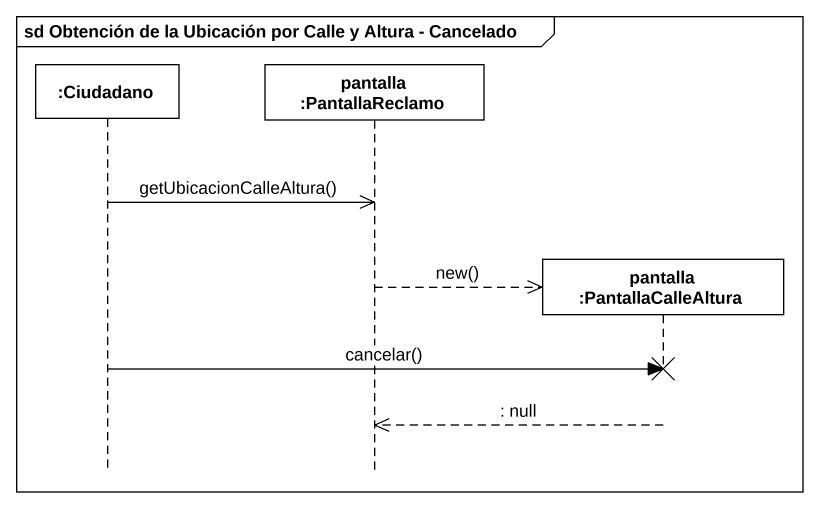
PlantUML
@startuml
mainframe sd Obtención de la Ubicación por Calle y Altura - Cancelado
hide footbox
participant ":Ciudadano" as Ciudadano
participant "pantalla :PantallaReclamo" as pantalla_PantallaReclamo
participant "pantalla :PantallaCalleAltura" as pantalla_PantallaCalleAltura

Ciudadano ->> pantalla_PantallaReclamo : getUbicacionCalleAltura()
pantalla_PantallaReclamo -->> pantalla_PantallaCalleAltura ** : new()
Ciudadano -> pantalla_PantallaCalleAltura !! : cancelar()
pantalla_PantallaCalleAltura -->> pantalla_PantallaReclamo : : null
@enduml
